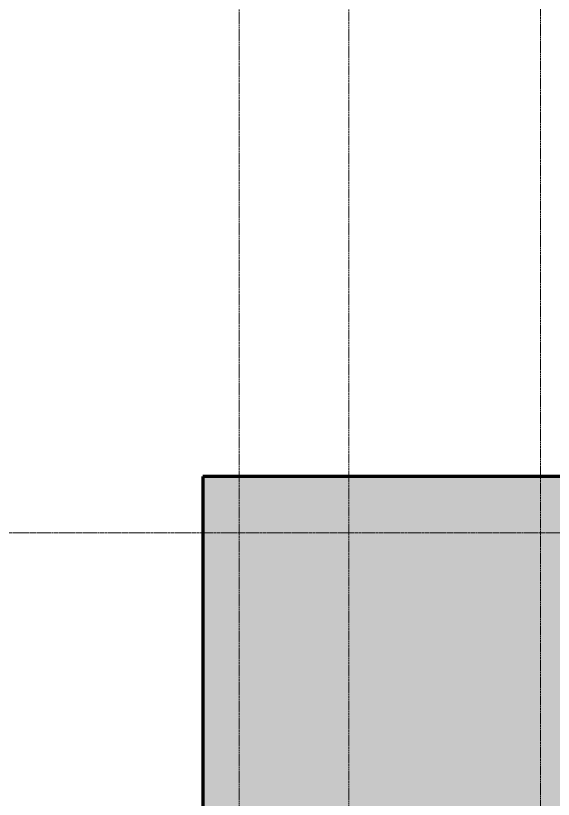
# Model space of a CAD drawing. Header units: inches. Extents: x -4294 to -464, y 9706 to 12475.
# Drawn here: x -1983.2 to -1809.4, y 10753 to 11006.4 of the extents above; entities that cross this region are included whole.
import ezdxf

# ---------------------------------------------------------------- set-up
doc = ezdxf.new("R2010")
doc.units = ezdxf.units.IN
doc.header["$MEASUREMENT"] = 0
for name, pattern in [('Aligning Line 1_8_', [0.25, 0.125, -0.125]), ('Double Dash 3_8_', [1, 0.375, -0.125, 0.125, -0.125, 0.125, -0.125]), ('Grid Line 1_2_', [0.875, 0.5, -0.125, 0.125, -0.125])]:
    doc.linetypes.add(name, pattern=pattern)
for name, color, linetype, lineweight in [('0-1', 7, 'Continuous', 5), ('A-AREA-1', 53, 'Continuous', 70), ('A-AREA-PATT-2', 50, 'Continuous', 9), ('A-FLOR-2', 133, 'Continuous', 13), ('C-PROP-LINE', 91, 'Double Dash 3_8_', 50), ('G-ANNO-SYMB', 111, 'Aligning Line 1_8_', 9), ('G-ANNO-SYMB-1', 147, 'Aligning Line 1_8_', 9), ('S-GRID-1', 1, 'Grid Line 1_2_', 9)]:
    doc.layers.add(name, color=color, linetype=linetype, lineweight=lineweight)

# ---------------------------------------------------------------- blocks, each defined once
blk = doc.blocks.new('CTR - 2nd Phase_rvt-1-FLOOR PLAN - 3RD FLOOR')
at = {"layer": 'A-AREA-PATT-2'}
blk.add_hatch(color=256, dxfattribs=at).paths.add_polyline_path([(-1610.72, 10379.79), (-1610.72, 10857.39), (-1922.72, 10857.39), (-1922.72, 10379.79), (-1620.2, 10379.79)], flags=0)
at = {"layer": 'A-AREA-1'}
for p, q in [((-1226.72, 10857.39), (-1922.72, 10857.39)), ((-1922.72, 10857.39), (-1922.72, 10012.59))]:
    blk.add_line(p, q, dxfattribs=at)
at = {"layer": 'A-FLOR-2'}
for p, q in [((-1226.72, 10857.39), (-1922.72, 10857.39)), ((-1922.72, 10857.39), (-1922.72, 10012.59))]:
    blk.add_line(p, q, dxfattribs=at)
blk = doc.blocks.new('CTR - 1st Phase - Unit Layouts_rvt-1-FLOOR PLAN - 3RD FLOOR')
at = {"layer": 'G-ANNO-SYMB-1'}
blk.add_line((-1813.52, 12240.75), (-1813.52, 9846.28), dxfattribs=at)
blk = doc.blocks.new('CTR - 1st Phase - Shell_rvt-1-FLOOR PLAN - 3RD FLOOR')
at = {"layer": 'G-ANNO-SYMB-1'}
blk.add_line((-1910.96, 12363.38), (-1910.96, 9706.24), dxfattribs=at)
at = {"layer": 'S-GRID-1'}
blk.add_line((-464.45, 10839.19), (-4232.19, 10839.19), dxfattribs=at)
blk = doc.blocks.new('CTR - 1st Phase -Stairs _ Elevators_rvt-1-FLOOR PLAN - 3RD FLOOR')
at = {"layer": 'G-ANNO-SYMB-1'}
blk.add_line((-1910.96, 12363.38), (-1910.96, 9706.24), dxfattribs=at)
blk = doc.blocks.new('Family - ___-1869111-FLOOR PLAN - 3RD FLOOR')
at = {"layer": 'C-PROP-LINE'}
for p, q in [((-1922.72, 10012.59), (-1922.72, 10857.39)), ((-1922.72, 10857.39), (-1226.72, 10857.39))]:
    blk.add_line(p, q, dxfattribs=at)

msp = doc.modelspace()

# ---------------------------------------------------------------- linework, layer by layer
at = {"layer": 'G-ANNO-SYMB'}
for p, q in [((-1910.9564, 12363.3824), (-1910.9564, 9706.2403)), ((-1875.4984, 12363.3824), (-1875.4984, 9706.2403))]:
    msp.add_line(p, q, dxfattribs=at)

# ---------------------------------------------------------------- block references
at = {"layer": '0-1'}
for name in ['CTR - 1st Phase - Shell_rvt-1-FLOOR PLAN - 3RD FLOOR', 'CTR - 1st Phase -Stairs _ Elevators_rvt-1-FLOOR PLAN - 3RD FLOOR', 'CTR - 1st Phase - Unit Layouts_rvt-1-FLOOR PLAN - 3RD FLOOR', 'CTR - 2nd Phase_rvt-1-FLOOR PLAN - 3RD FLOOR']:
    msp.add_blockref(name, (0, 0), dxfattribs=at)
at = {"layer": 'C-PROP-LINE'}
msp.add_blockref('Family - ___-1869111-FLOOR PLAN - 3RD FLOOR', (0, 0), dxfattribs=at)

doc.saveas('drawing.dxf')
